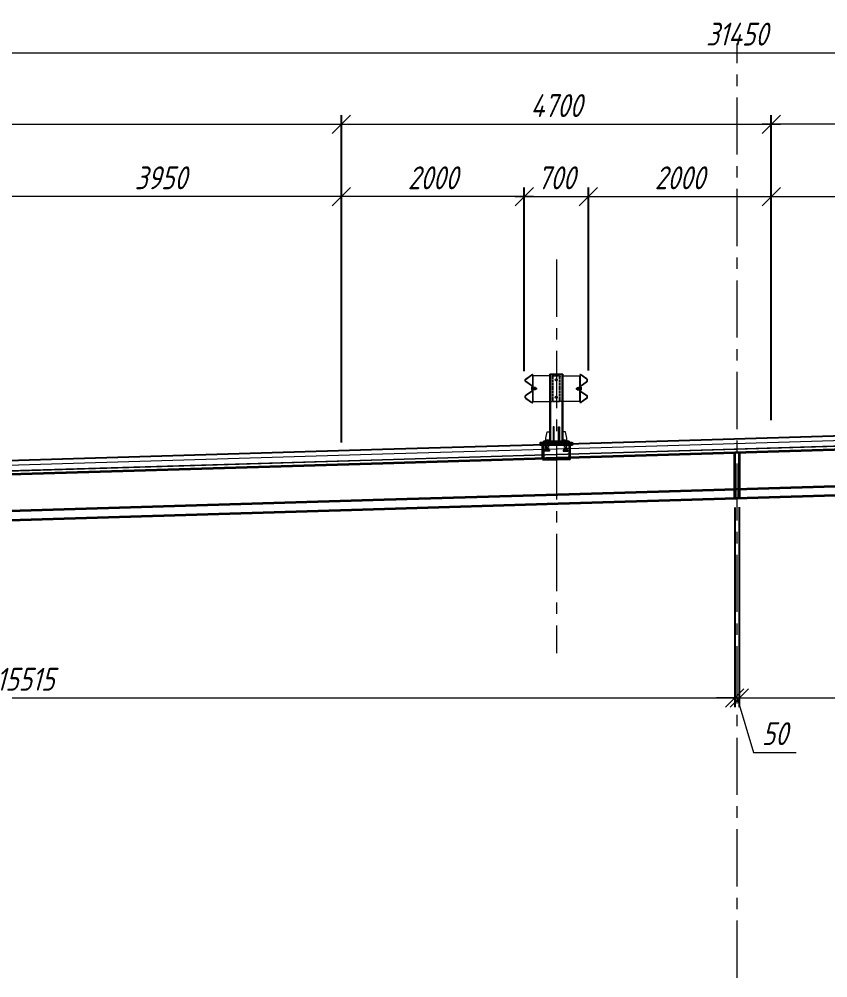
# Model space of a CAD drawing. Header units: millimetres. Extents: x 263685 to 14136308, y -2404013 to 2433772.
# Drawn here: x 6661998 to 6670840, y -197691 to -187210 of the extents above; entities that cross this region are included whole.
import ezdxf

# ---------------------------------------------------------------- set-up
doc = ezdxf.new("R2010")
doc.units = ezdxf.units.MM
for name, pattern in [('ACAD_ISO02W100', [15, 12, -3]), ('ACAD_ISO10W100', [18.5, 12, -3, 0.5, -3]), ('осевая', [2, 1.25, -0.25, 0.25, -0.25])]:
    doc.linetypes.add(name, pattern=pattern)
for name, color, linetype, lineweight in [('1-Бетон', 106, 'Continuous', 35), ('1-Тонкая', 5, 'Continuous', 20), ('ИС_Ось', 3, 'осевая', 18), ('ИС_Размер', 3, 'Continuous', 18)]:
    doc.layers.add(name, color=color, linetype=linetype, lineweight=lineweight)
doc.layers.add('Красный поперечник', color=1, linetype='Continuous')
doc.styles.add('0', font='isocpeur.ttf', dxfattribs={"width": 0.8, "oblique": 15})
doc.dimstyles.new('М100', dxfattribs={"dimscale": 100, "dimtxt": 2.5, "dimasz": 2, "dimexe": 1, "dimexo": 1, "dimgap": 0.8, "dimtad": 1, "dimdec": 0, "dimzin": 0, "dimdsep": 46, "dimtxsty": '0', "dimblk": 'OBLIQUE', "dimcen": 0.09, "dimdle": 1, "dimclrd": 256, "dimclre": 256, "dimclrt": 256, "dimadec": 4, "dimazin": 0, "dimtfac": 1, "dimtdec": 0, "dimtmove": 1, "dimatfit": 2, "dimfxl": 1, "dimtolj": 1, "dimtzin": 0, "dimlwd": -1, "dimarcsym": 0})

# ---------------------------------------------------------------- blocks, each defined once
blk = doc.blocks.new('_OBLIQUE')
at = {"color": 0, "linetype": 'ByBlock', "lineweight": -2}
blk.add_line((0.5, 0.5), (-0.5, -0.5), dxfattribs=at)
blk = doc.blocks.new('*D647')
at = {"layer": 'Defpoints', "color": 0, "linetype": 'Continuous', "transparency": 16777216}
for p in [(6670221, -188360), (6670221, -191696), (6665521, -191937)]:
    blk.add_point(p, dxfattribs=at)
at = {"layer": 'ИС_Размер', "lineweight": -2, "transparency": 16777216}
for p, q in [((6665521, -191837), (6665521, -188260)), ((6670221, -191596), (6670221, -188260))]:
    blk.add_line(p, q, dxfattribs=at)
at = {"layer": 'ИС_Размер', "transparency": 16777216}
blk.add_line((6665421, -188360), (6670321, -188360), dxfattribs=at)
at = {"layer": 'ИС_Размер', "linetype": 'Continuous', "transparency": 16777216, "xscale": 200, "yscale": 200, "zscale": 200, "rotation": 180}
blk.add_blockref('_OBLIQUE', (6665521, -188360), dxfattribs=at)
at = {"layer": 'ИС_Размер', "linetype": 'Continuous', "transparency": 16777216, "xscale": 200, "yscale": 200, "zscale": 200}
blk.add_blockref('_OBLIQUE', (6670221, -188360), dxfattribs=at)
at = {"layer": 'ИС_Размер', "linetype": 'Continuous', "transparency": 16777216, "insert": (6667871, -188155), "char_height": 250, "attachment_point": 5, "style": '0'}
blk.add_mtext('\\A1;4700', dxfattribs=at)
blk = doc.blocks.new('*D648')
at = {"layer": 'Defpoints', "color": 0, "transparency": 16777216}
for p in [(6670221, -189150), (6668222, -191153), (6670221, -191696)]:
    blk.add_point(p, dxfattribs=at)
at = {"layer": 'ИС_Размер', "lineweight": -2, "transparency": 16777216}
for p, q in [((6668222, -191053), (6668222, -189050)), ((6670221, -191596), (6670221, -189050))]:
    blk.add_line(p, q, dxfattribs=at)
at = {"layer": 'ИС_Размер', "transparency": 16777216}
blk.add_line((6668122, -189150), (6670321, -189150), dxfattribs=at)
at = {"layer": 'ИС_Размер', "transparency": 16777216, "xscale": 200, "yscale": 200, "zscale": 200, "rotation": 180}
blk.add_blockref('_OBLIQUE', (6668222, -189150), dxfattribs=at)
at = {"layer": 'ИС_Размер', "transparency": 16777216, "xscale": 200, "yscale": 200, "zscale": 200}
blk.add_blockref('_OBLIQUE', (6670221, -189150), dxfattribs=at)
at = {"layer": 'ИС_Размер', "transparency": 16777216, "insert": (6669221, -188945), "char_height": 250, "attachment_point": 5, "style": '0'}
blk.add_mtext('\\A1;2000', dxfattribs=at)
blk = doc.blocks.new('*D649')
at = {"layer": 'Defpoints', "color": 0, "linetype": 'Continuous', "transparency": 16777216}
for p in [(6674171, -189150), (6674171, -191590), (6670221, -191696)]:
    blk.add_point(p, dxfattribs=at)
at = {"layer": 'ИС_Размер', "lineweight": -2, "transparency": 16777216}
for p, q in [((6670221, -191596), (6670221, -189050)), ((6674171, -191490), (6674171, -189050))]:
    blk.add_line(p, q, dxfattribs=at)
at = {"layer": 'ИС_Размер', "transparency": 16777216}
blk.add_line((6670121, -189150), (6674271, -189150), dxfattribs=at)
at = {"layer": 'ИС_Размер', "linetype": 'Continuous', "transparency": 16777216, "xscale": 200, "yscale": 200, "zscale": 200, "rotation": 180}
blk.add_blockref('_OBLIQUE', (6670221, -189150), dxfattribs=at)
at = {"layer": 'ИС_Размер', "linetype": 'Continuous', "transparency": 16777216, "xscale": 200, "yscale": 200, "zscale": 200}
blk.add_blockref('_OBLIQUE', (6674171, -189150), dxfattribs=at)
at = {"layer": 'ИС_Размер', "linetype": 'Continuous', "transparency": 16777216, "insert": (6672196, -188945), "char_height": 250, "attachment_point": 5, "style": '0'}
blk.add_mtext('\\A1;3950', dxfattribs=at)
blk = doc.blocks.new('*D598')
at = {"layer": 'Defpoints', "color": 0, "linetype": 'Continuous', "transparency": 16777216}
for p in [(6685571, -187579), (6654122, -191203), (6685571, -191304)]:
    blk.add_point(p, dxfattribs=at)
at = {"layer": 'ИС_Размер', "lineweight": -2, "transparency": 16777216}
for p, q in [((6654122, -191103), (6654122, -187479)), ((6685571, -191204), (6685571, -187479))]:
    blk.add_line(p, q, dxfattribs=at)
at = {"layer": 'ИС_Размер', "transparency": 16777216}
blk.add_line((6654022, -187579), (6685671, -187579), dxfattribs=at)
at = {"layer": 'ИС_Размер', "linetype": 'Continuous', "transparency": 16777216, "xscale": 200, "yscale": 200, "zscale": 200, "rotation": 180}
blk.add_blockref('_OBLIQUE', (6654122, -187579), dxfattribs=at)
at = {"layer": 'ИС_Размер', "linetype": 'Continuous', "transparency": 16777216, "xscale": 200, "yscale": 200, "zscale": 200}
blk.add_blockref('_OBLIQUE', (6685571, -187579), dxfattribs=at)
at = {"layer": 'ИС_Размер', "linetype": 'Continuous', "transparency": 16777216, "insert": (6669846, -187374), "char_height": 250, "attachment_point": 5, "style": '0'}
blk.add_mtext('\\A1;31450', dxfattribs=at)
blk = doc.blocks.new('*D599')
at = {"layer": 'Defpoints', "color": 0, "linetype": 'Continuous', "transparency": 16777216}
for p in [(6670221, -188360), (6684071, -190707), (6670221, -191696)]:
    blk.add_point(p, dxfattribs=at)
at = {"layer": 'ИС_Размер', "lineweight": -2, "transparency": 16777216}
for p, q in [((6670221, -191596), (6670221, -188260)), ((6684071, -190607), (6684071, -188260))]:
    blk.add_line(p, q, dxfattribs=at)
at = {"layer": 'ИС_Размер', "transparency": 16777216}
blk.add_line((6684171, -188360), (6670121, -188360), dxfattribs=at)
at = {"layer": 'ИС_Размер', "linetype": 'Continuous', "transparency": 16777216, "xscale": 200, "yscale": 200, "zscale": 200, "rotation": 180}
blk.add_blockref('_OBLIQUE', (6670221, -188360), dxfattribs=at)
at = {"layer": 'ИС_Размер', "linetype": 'Continuous', "transparency": 16777216, "xscale": 200, "yscale": 200, "zscale": 200}
blk.add_blockref('_OBLIQUE', (6684071, -188360), dxfattribs=at)
at = {"layer": 'ИС_Размер', "linetype": 'Continuous', "transparency": 16777216, "insert": (6677146, -188155), "char_height": 250, "attachment_point": 5, "style": '0'}
blk.add_mtext('\\A1;13850', dxfattribs=at)
blk = doc.blocks.new('*D600')
at = {"layer": 'Defpoints', "color": 0, "transparency": 16777216}
for p in [(6668222, -189150), (6667521, -191159), (6668222, -191153)]:
    blk.add_point(p, dxfattribs=at)
at = {"layer": 'ИС_Размер', "lineweight": -2, "transparency": 16777216}
for p, q in [((6667521, -191059), (6667521, -189050)), ((6668222, -191053), (6668222, -189050))]:
    blk.add_line(p, q, dxfattribs=at)
at = {"layer": 'ИС_Размер', "transparency": 16777216}
blk.add_line((6667421, -189150), (6668322, -189150), dxfattribs=at)
at = {"layer": 'ИС_Размер', "transparency": 16777216, "xscale": 200, "yscale": 200, "zscale": 200, "rotation": 180}
blk.add_blockref('_OBLIQUE', (6667521, -189150), dxfattribs=at)
at = {"layer": 'ИС_Размер', "transparency": 16777216, "xscale": 200, "yscale": 200, "zscale": 200}
blk.add_blockref('_OBLIQUE', (6668222, -189150), dxfattribs=at)
at = {"layer": 'ИС_Размер', "transparency": 16777216, "insert": (6667871, -188945), "char_height": 250, "attachment_point": 5, "style": '0'}
blk.add_mtext('\\A1;700', dxfattribs=at)
blk = doc.blocks.new('*D601')
at = {"layer": 'Defpoints', "color": 0, "transparency": 16777216}
for p in [(6665521, -189150), (6667521, -191159), (6665521, -191937)]:
    blk.add_point(p, dxfattribs=at)
at = {"layer": 'ИС_Размер', "lineweight": -2, "transparency": 16777216}
for p, q in [((6665521, -191837), (6665521, -189050)), ((6667521, -191059), (6667521, -189050))]:
    blk.add_line(p, q, dxfattribs=at)
at = {"layer": 'ИС_Размер', "transparency": 16777216}
blk.add_line((6667621, -189150), (6665421, -189150), dxfattribs=at)
at = {"layer": 'ИС_Размер', "transparency": 16777216, "xscale": 200, "yscale": 200, "zscale": 200, "rotation": 180}
blk.add_blockref('_OBLIQUE', (6665521, -189150), dxfattribs=at)
at = {"layer": 'ИС_Размер', "transparency": 16777216, "xscale": 200, "yscale": 200, "zscale": 200}
blk.add_blockref('_OBLIQUE', (6667521, -189150), dxfattribs=at)
at = {"layer": 'ИС_Размер', "transparency": 16777216, "insert": (6666521, -188945), "char_height": 250, "attachment_point": 5, "style": '0'}
blk.add_mtext('\\A1;2000', dxfattribs=at)
blk = doc.blocks.new('*D602')
at = {"layer": 'Defpoints', "color": 0, "linetype": 'Continuous', "transparency": 16777216}
for p in [(6661571, -189150), (6665521, -191937), (6661571, -192063)]:
    blk.add_point(p, dxfattribs=at)
at = {"layer": 'ИС_Размер', "lineweight": -2, "transparency": 16777216}
for p, q in [((6661571, -191963), (6661571, -189050)), ((6665521, -191837), (6665521, -189050))]:
    blk.add_line(p, q, dxfattribs=at)
at = {"layer": 'ИС_Размер', "transparency": 16777216}
blk.add_line((6665621, -189150), (6661471, -189150), dxfattribs=at)
at = {"layer": 'ИС_Размер', "linetype": 'Continuous', "transparency": 16777216, "xscale": 200, "yscale": 200, "zscale": 200, "rotation": 180}
blk.add_blockref('_OBLIQUE', (6661571, -189150), dxfattribs=at)
at = {"layer": 'ИС_Размер', "linetype": 'Continuous', "transparency": 16777216, "xscale": 200, "yscale": 200, "zscale": 200}
blk.add_blockref('_OBLIQUE', (6665521, -189150), dxfattribs=at)
at = {"layer": 'ИС_Размер', "linetype": 'Continuous', "transparency": 16777216, "insert": (6663546, -188945), "char_height": 250, "attachment_point": 5, "style": '0'}
blk.add_mtext('\\A1;3950', dxfattribs=at)
blk = doc.blocks.new('*D608')
at = {"layer": 'Defpoints', "color": 0, "linetype": 'Continuous', "transparency": 16777216}
for p in [(6665521, -188360), (6655621, -191629), (6665521, -191937)]:
    blk.add_point(p, dxfattribs=at)
at = {"layer": 'ИС_Размер', "lineweight": -2, "transparency": 16777216}
for p, q in [((6655621, -191529), (6655621, -188260)), ((6665521, -191837), (6665521, -188260))]:
    blk.add_line(p, q, dxfattribs=at)
at = {"layer": 'ИС_Размер', "transparency": 16777216}
blk.add_line((6655521, -188360), (6665621, -188360), dxfattribs=at)
at = {"layer": 'ИС_Размер', "linetype": 'Continuous', "transparency": 16777216, "xscale": 200, "yscale": 200, "zscale": 200, "rotation": 180}
blk.add_blockref('_OBLIQUE', (6655621, -188360), dxfattribs=at)
at = {"layer": 'ИС_Размер', "linetype": 'Continuous', "transparency": 16777216, "xscale": 200, "yscale": 200, "zscale": 200}
blk.add_blockref('_OBLIQUE', (6665521, -188360), dxfattribs=at)
at = {"layer": 'ИС_Размер', "linetype": 'Continuous', "transparency": 16777216, "insert": (6660571, -188155), "char_height": 250, "attachment_point": 5, "style": '0'}
blk.add_mtext('\\A1;9900', dxfattribs=at)
blk = doc.blocks.new('Барьерка1')
at = {"lineweight": 15}
for p, q in [((1026, 1457), (1026, 727)), ((1034, 1457), (1034, 727)), ((1159, 727), (1159, 1457)), ((1166, 727), (1166, 1457)), ((1166, 1441), (1356, 1441)), ((1352, 1441), (1352, 1160)), ((1356, 1457), (1355, 1453)), ((1355, 1453), (1361, 1451)), ((1356, 1457), (1362, 1455)), ((1356, 1441), (1356, 1160)), ((1428, 1405), (1367, 1449)), ((1367, 1335), (1428, 1377)), ((1430, 1408), (1370, 1452)), ((1370, 1331), (1430, 1374)), ((1360, 1316), (1360, 1285)), ((1367, 1266), (1428, 1224)), ((1370, 1270), (1430, 1227)), ((1356, 1160), (1166, 1160)), ((1428, 1196), (1367, 1152)), ((1430, 1193), (1370, 1149)), ((1361, 1150), (1355, 1148)), ((1356, 1144), (1355, 1148)), ((1362, 1146), (1356, 1144)), ((980, 727), (980, 737)), ((1012, 737), (980, 737)), ((980, 727), (980, 737)), ((1006, 737), (980, 737)), ((989, 727), (989, 737)), ((989, 727), (989, 737)), ((989, 727), (989, 737)), ((989, 727), (989, 737)), ((1003, 727), (1003, 737)), ((1003, 727), (1003, 737)), ((1003, 727), (1003, 737)), ((1003, 727), (1003, 737)), ((1003, 727), (1003, 737)), ((1003, 727), (1003, 737)), ((1003, 727), (1003, 737)), ((1003, 727), (1003, 737)), ((1003, 727), (1003, 737)), ((1003, 727), (1003, 737)), ((1010, 737), (1006, 737)), ((1012, 729), (1012, 737)), ((1012, 727), (1012, 735)), ((1012, 727), (1012, 735)), ((1012, 729), (1012, 735)), ((1012, 727), (1012, 735)), ((1012, 727), (1012, 735)), ((1180, 729), (1180, 737)), ((1180, 737), (1212, 737)), ((1180, 727), (1180, 735)), ((1180, 727), (1180, 735)), ((1180, 729), (1180, 735)), ((1180, 727), (1180, 735)), ((1180, 727), (1180, 735)), ((1182, 737), (1186, 737)), ((1186, 737), (1212, 737)), ((1189, 727), (1189, 737)), ((1189, 727), (1189, 737)), ((1189, 727), (1189, 737)), ((1189, 727), (1189, 737)), ((1189, 727), (1189, 737)), ((1189, 727), (1189, 737)), ((1189, 727), (1189, 737)), ((1189, 727), (1189, 737)), ((1189, 727), (1189, 737)), ((1189, 727), (1189, 737)), ((1203, 727), (1203, 737)), ((1203, 727), (1203, 737)), ((1203, 727), (1203, 737)), ((1203, 727), (1203, 737)), ((1212, 727), (1212, 737)), ((1212, 727), (1212, 737)), ((996, 727), (980, 727)), ((1012, 727), (980, 727)), ((1180, 727), (1212, 727)), ((1196, 727), (1212, 727))]:
    blk.add_line(p, q, dxfattribs=at)
at = {"color": 3, "linetype": 'ACAD_ISO02W100', "lineweight": 15, "ltscale": 2}
for p, q in [((1063, 1441), (1166, 1441)), ((1063, 1160), (1063, 1441)), ((1138, 1160), (1138, 1441)), ((1166, 1160), (1063, 1160)), ((983, 707), (983, 687)), ((984, 687), (984, 627)), ((985, 707), (985, 687)), ((1007, 707), (1007, 687)), ((1008, 687), (1008, 627)), ((1009, 707), (1009, 687)), ((1183, 707), (1183, 687)), ((1184, 687), (1184, 627)), ((1185, 707), (1185, 687)), ((1207, 707), (1207, 687)), ((1208, 687), (1208, 627)), ((1209, 707), (1209, 687))]:
    blk.add_line(p, q, dxfattribs=at)
at = {"color": 7, "lineweight": 15}
for p, q in [((1313, 1306), (1313, 1295)), ((1313, 1306), (1325, 1306)), ((1313, 1295), (1325, 1295)), ((1325, 1311), (1325, 1290)), ((1326, 1313), (1333, 1313)), ((1326, 1288), (1333, 1288)), ((1334, 1311), (1334, 1290)), ((1334, 1311), (1334, 1290)), ((1335, 1313), (1350, 1313)), ((1335, 1313), (1340, 1313)), ((1335, 1288), (1350, 1288)), ((1335, 1288), (1340, 1288)), ((1339, 1306), (1350, 1306)), ((1339, 1295), (1350, 1295))]:
    blk.add_line(p, q, dxfattribs=at)
at = {"lineweight": 15, "ltscale": 5}
for p, q in [((1350, 1279), (1350, 1322)), ((1350, 1322), (1352, 1322)), ((1352, 1279), (1350, 1279)), ((1352, 1322), (1352, 1279))]:
    blk.add_line(p, q, dxfattribs=at)
at = {"linetype": 'Continuous'}
for p, q in [((946, 527), (946, 687)), ((956, 687), (956, 527)), ((1237, 687), (1237, 527)), ((1246, 527), (1246, 687)), ((946, 527), (1096, 527)), ((1246, 527), (1096, 527))]:
    blk.add_line(p, q, dxfattribs=at)
at = {"linetype": 'ACAD_ISO10W100', "ltscale": 2.5}
for p, q in [((996, 713), (996, 615)), ((1196, 713), (1196, 615))]:
    blk.add_line(p, q, dxfattribs=at)
at = {"lineweight": 15}
for points in [[(1167, 1457), (1026, 1457)], [(982, 727), (982, 757), (997, 827), (1027, 827)], [(1212, 727), (1212, 757), (1197, 827), (1167, 827)]]:
    blk.add_lwpolyline(points, dxfattribs=at)
at = {"color": 7, "lineweight": 15}
blk.add_lwpolyline([(1360, 1316), (1364, 1316, -0.414214), (1370, 1310), (1370, 1303), (1366, 1303), (1366, 1298), (1370, 1298), (1370, 1291, -0.414214), (1364, 1285), (1360, 1285), (1360, 1316)], format="xyb", dxfattribs=at)
at = {"lineweight": 15}
for points in [[(1071, 883), (1061, 883), (1061, 727), (1071, 727)], [(1121, 883), (1131, 883), (1131, 727), (1121, 727)], [(1236, 707), (956, 707), (956, 727), (1236, 727)]]:
    blk.add_lwpolyline(points, close=True, dxfattribs=at)
at = {"linetype": 'Continuous'}
for points in [[(1096, 707), (921, 707), (921, 687), (1096, 687)], [(1096, 707), (1271, 707), (1271, 687), (1096, 687)]]:
    blk.add_lwpolyline(points, dxfattribs=at)
blk.add_lwpolyline([(921, 687), (1271, 687), (1271, 707), (921, 707)], close=True, dxfattribs=at)
at = {"color": 3, "linetype": 'ACAD_ISO02W100', "lineweight": 15, "ltscale": 2}
for points in [[(982, 687), (1010, 687), (1010, 627), (982, 627)], [(1210, 687), (1182, 687), (1182, 627), (1210, 627)], [(971, 627), (1021, 627), (1021, 617), (971, 617)], [(1221, 627), (1171, 627), (1171, 617), (1221, 617)]]:
    blk.add_lwpolyline(points, close=True, dxfattribs=at)
at = {"lineweight": 15}
for centre in [(1096, 1396), (1096, 1205)]:
    blk.add_circle(centre, 10.9, dxfattribs=at)
for centre, radius, start, end in [((1358, 1436), 16, 53.8126, 78.6901), ((1358, 1436), 20, 53.8126, 78.6901), ((1419, 1391), 16, 302.4532, 57.5468), ((1419, 1391), 20, 302.4532, 57.5468), ((1380, 1315), 24, 122.4532, 180), ((1380, 1315), 20, 122.4532, 180), ((1358, 1165), 16, 281.3099, 306.1874), ((1358, 1165), 20, 281.3099, 306.1874), ((982, 735), 2, 90, 180), ((987, 735), 2, 0, 90), ((991, 735), 2, 90, 180), ((1001, 735), 2, 0, 90), ((1005, 735), 2, 90, 180), ((1010, 735), 2, 359.9996, 90), ((1182, 735), 2, 90, 180.0004), ((1187, 735), 2, 0, 90), ((1191, 735), 2, 90, 180), ((1201, 735), 2, 0, 90), ((1205, 735), 2, 90, 180), ((1210, 735), 2, 0, 90), ((982, 729), 2, 180, 270), ((987, 729), 2, 270, 0), ((991, 729), 2, 180, 270), ((1001, 729), 2, 270, 0), ((1005, 729), 2, 180, 270), ((1010, 729), 2, 270, 0), ((1182, 729), 2, 180, 270), ((1187, 729), 2, 270, 0), ((1191, 729), 2, 180, 270), ((1201, 729), 2, 270, 0), ((1205, 729), 2, 180, 270), ((1210, 729), 2, 270, 0)]:
    blk.add_arc(centre, radius, start, end, dxfattribs=at)
at = {"lineweight": 15, "ltscale": 0.2}
for centre, radius, start, end in [((1380, 1286), 24, 180, 237.5468), ((1380, 1286), 20, 180, 237.5468), ((1419, 1210), 16, 302.4532, 57.5468), ((1419, 1210), 20, 302.4532, 57.5468)]:
    blk.add_arc(centre, radius, start, end, dxfattribs=at)
at = {"color": 7, "lineweight": 15}
for centre, major_axis, start_param, end_param in [((1329, 1310), (3.23, 3.23), 1.691386, 2.356194), ((1329, 1311), (-3.23, 3.23), 0.785398, 2.356194), ((1329, 1301), (3.23, 3.23), 0.785398, 2.356194), ((1329, 1300), (-3.23, 3.23), 0.785398, 2.356194), ((1329, 1290), (3.23, 3.23), 0.785398, 2.356194), ((1329, 1290), (-3.23, 3.23), 0.785398, 1.450207), ((1329, 1311), (3.23, 3.23), 3.926991, 5.497787), ((1329, 1301), (-3.23, 3.23), 3.926991, 5.497787), ((1329, 1300), (3.23, 3.23), 3.926991, 5.497787), ((1329, 1290), (-3.23, 3.23), 3.926991, 5.497787), ((1329, 1310), (-3.23, 3.23), 3.926991, 4.5918), ((1329, 1290), (3.23, 3.23), 4.832978, 5.497787), ((1339, 1310), (3.23, 3.23), 1.691386, 2.356194), ((1339, 1311), (3.23, 3.23), 2.356194, 3.926991), ((1339, 1301), (-3.23, 3.23), -0.785398, 0.785398), ((1339, 1300), (3.23, 3.23), 2.356194, 3.926991), ((1339, 1290), (-3.23, 3.23), -0.785398, 0.785398), ((1339, 1290), (-3.23, 3.23), 0.785398, 1.450207)]:
    blk.add_ellipse(centre, major_axis=major_axis, ratio=1, start_param=start_param, end_param=end_param, dxfattribs=at)
blk = doc.blocks.new('*D752')
at = {"layer": 'Defpoints', "color": 0, "linetype": 'Continuous', "transparency": 16777216}
for p in [(6669822, -192448), (6654307, -192834), (6669822, -194632)]:
    blk.add_point(p, dxfattribs=at)
at = {"layer": 'ИС_Размер', "lineweight": -2, "transparency": 16777216}
for p, q in [((6669822, -192548), (6669822, -194732)), ((6654307, -192934), (6654307, -194732))]:
    blk.add_line(p, q, dxfattribs=at)
at = {"layer": 'ИС_Размер', "transparency": 16777216}
blk.add_line((6654207, -194632), (6669922, -194632), dxfattribs=at)
at = {"layer": 'ИС_Размер', "linetype": 'Continuous', "transparency": 16777216, "xscale": 200, "yscale": 200, "zscale": 200, "rotation": 180}
blk.add_blockref('_OBLIQUE', (6654307, -194632), dxfattribs=at)
at = {"layer": 'ИС_Размер', "linetype": 'Continuous', "transparency": 16777216, "xscale": 200, "yscale": 200, "zscale": 200}
blk.add_blockref('_OBLIQUE', (6669822, -194632), dxfattribs=at)
at = {"layer": 'ИС_Размер', "linetype": 'Continuous', "transparency": 16777216, "insert": (6662065, -194427), "char_height": 250, "attachment_point": 5, "style": '0'}
blk.add_mtext('\\A1;15515', dxfattribs=at)
blk = doc.blocks.new('*D753')
at = {"layer": 'Defpoints', "color": 0, "linetype": 'Continuous', "transparency": 16777216}
for p in [(6669822, -192448), (6669872, -192447), (6669872, -194632)]:
    blk.add_point(p, dxfattribs=at)
at = {"layer": 'ИС_Размер', "lineweight": -2, "transparency": 16777216}
for p, q in [((6669822, -192548), (6669822, -194732)), ((6669872, -192547), (6669872, -194732))]:
    blk.add_line(p, q, dxfattribs=at)
at = {"layer": 'ИС_Размер', "transparency": 16777216}
for p, q in [((6669822, -194632), (6669622, -194632)), ((6669822, -194632), (6669872, -194632)), ((6669822, -194632), (6669872, -194632)), ((6669847, -194632), (6670026, -195227)), ((6669872, -194632), (6670072, -194632)), ((6670026, -195227), (6670493, -195227))]:
    blk.add_line(p, q, dxfattribs=at)
at = {"layer": 'ИС_Размер', "linetype": 'Continuous', "transparency": 16777216, "xscale": 200, "yscale": 200, "zscale": 200}
blk.add_blockref('_OBLIQUE', (6669822, -194632), dxfattribs=at)
at = {"layer": 'ИС_Размер', "linetype": 'Continuous', "transparency": 16777216, "xscale": 200, "yscale": 200, "zscale": 200, "rotation": 180}
blk.add_blockref('_OBLIQUE', (6669872, -194632), dxfattribs=at)
at = {"layer": 'ИС_Размер', "linetype": 'Continuous', "transparency": 16777216, "insert": (6670259, -195022), "char_height": 250, "attachment_point": 5, "style": '0'}
blk.add_mtext('\\A1;50', dxfattribs=at)
blk = doc.blocks.new('*D754')
at = {"layer": 'Defpoints', "color": 0, "linetype": 'Continuous', "transparency": 16777216}
for p in [(6685387, -191881), (6669872, -192447), (6685387, -194632)]:
    blk.add_point(p, dxfattribs=at)
at = {"layer": 'ИС_Размер', "lineweight": -2, "transparency": 16777216}
for p, q in [((6685387, -191981), (6685387, -194732)), ((6669872, -192547), (6669872, -194732))]:
    blk.add_line(p, q, dxfattribs=at)
at = {"layer": 'ИС_Размер', "transparency": 16777216}
blk.add_line((6669772, -194632), (6685487, -194632), dxfattribs=at)
at = {"layer": 'ИС_Размер', "linetype": 'Continuous', "transparency": 16777216, "xscale": 200, "yscale": 200, "zscale": 200, "rotation": 180}
blk.add_blockref('_OBLIQUE', (6669872, -194632), dxfattribs=at)
at = {"layer": 'ИС_Размер', "linetype": 'Continuous', "transparency": 16777216, "xscale": 200, "yscale": 200, "zscale": 200}
blk.add_blockref('_OBLIQUE', (6685387, -194632), dxfattribs=at)
at = {"layer": 'ИС_Размер', "linetype": 'Continuous', "transparency": 16777216, "insert": (6677630, -194427), "char_height": 250, "attachment_point": 5, "style": '0'}
blk.add_mtext('\\A1;15515', dxfattribs=at)

msp = doc.modelspace()

# ---------------------------------------------------------------- linework, layer by layer
at = {"layer": '1-Бетон'}
for points in [[(6654297.3736, -192433.9573), (6656326.8478, -192352.7784), (6657076.0991, -192330.3008), (6661026.0991, -192211.8008), (6665976.0991, -192063.3008), (6667876.0991, -192006.3008), (6668976.0991, -191973.3008), (6673926.0991, -191824.8008), (6677876.0991, -191706.3008), (6681626.0991, -191593.8008), (6682376.0991, -191571.3008), (6685397.3736, -191480.6626)], [(6654297.3736, -192834.2772), (6656340.8391, -192752.5386), (6657088.0937, -192730.121), (6661038.0937, -192611.621), (6665988.0937, -192463.121), (6667888.0937, -192406.121), (6668988.0937, -192373.121), (6673938.0937, -192224.621), (6677888.0937, -192106.121), (6681638.0937, -191993.621), (6682388.0937, -191971.121), (6685397.3736, -191880.8426)], [(6654297.3736, -192934.3572), (6656344.3369, -192852.4786), (6657091.0923, -192830.076), (6661041.0923, -192711.576), (6665991.0923, -192563.076), (6667891.0923, -192506.076), (6668991.0923, -192473.076), (6673941.0923, -192324.576), (6677891.0923, -192206.076), (6681641.0923, -192093.576), (6682391.0923, -192071.076), (6685397.3736, -191980.8875)], [(6669822.3736, -192448.1375), (6669822.3736, -191947.9126)], [(6669872.3736, -192446.6375), (6669872.3736, -191946.4126)]]:
    msp.add_lwpolyline(points, dxfattribs=at)
at = {"layer": '1-Тонкая'}
for points in [[(6654297.3736, -192333.8374), (6656321.6011, -192252.8683), (6657071.6011, -192230.3683), (6661021.6011, -192111.8683), (6665971.6011, -191963.3683), (6667871.6011, -191906.3683), (6668971.6011, -191873.3683), (6673921.6011, -191724.8683), (6677871.6011, -191606.3683), (6681621.6011, -191493.8683), (6682371.6011, -191471.3683), (6685397.3736, -191380.5951)], [(6654297.3736, -192393.8374), (6656321.6011, -192312.8683), (6657071.6011, -192290.3683), (6661021.6011, -192171.8683), (6665971.6011, -192023.3683), (6667871.6011, -191966.3683), (6668971.6011, -191933.3683), (6673921.6011, -191784.8683), (6677871.6011, -191666.3683), (6681621.6011, -191553.8683), (6682371.6011, -191531.3683), (6685397.3736, -191440.5951)], [(6654297.3736, -192398.8374), (6656321.6011, -192317.8683), (6657071.6011, -192295.3683), (6661021.6011, -192176.8683), (6665971.6011, -192028.3683), (6667871.6011, -191971.3683), (6668971.6011, -191938.3683), (6673921.6011, -191789.8683), (6677871.6011, -191671.3683), (6681621.6011, -191558.8683), (6682371.6011, -191536.3683), (6685397.3736, -191445.5951)]]:
    msp.add_lwpolyline(points, dxfattribs=at)
at = {"layer": 'ИС_Ось', "ltscale": 500}
for points in [[(6669847.3736, -197691.4826), (6669847.3736, -187477.2758)], [(6667871.5989, -189838.3005), (6667871.5989, -194142.0774)]]:
    msp.add_lwpolyline(points, dxfattribs=at)
at = {"layer": 'Красный поперечник'}
msp.add_lwpolyline([(6654297.3736, -192283.8374), (6656321.6011, -192202.8683), (6657071.6011, -192180.3683), (6661021.6011, -192061.8683), (6665971.6011, -191913.3683), (6667871.6011, -191856.3683), (6668971.6011, -191823.3683), (6673921.6011, -191674.8683), (6677871.6011, -191556.3683), (6681621.6011, -191443.8683), (6682371.6011, -191421.3683), (6685397.3736, -191330.5951)], dxfattribs=at)

# ---------------------------------------------------------------- block references
at = {"xscale": -1}
msp.add_blockref('Барьерка1', (6668968.1331, -192549.78), dxfattribs=at)
msp.add_blockref('Барьерка1', (6666774.5109, -192549.78))

# ---------------------------------------------------------------- dimensions: what is measured, and where the dimension line sits
at = {"layer": 'ИС_Размер', "linetype": 'Continuous'}
for base, p1, p2, picture, middle in [((6685571.2584, -187579.4653), (6654121.5524, -191203.3572), (6685571.2584, -191304.3741), '*D598', (6669846.4054, -187374.4653)), ((6670221.1965, -188360.1119), (6665521.1965, -191936.6749), (6670221.1965, -191695.6318), '*D647', (6667871.1965, -188155.1119)), ((6670221.1965, -188360.1119), (6684071.1965, -190706.9057), (6670221.1965, -191695.6318), '*D599', (6677146.1965, -188155.1119)), ((6674171.1965, -189149.8482), (6670221.1965, -191695.6318), (6674171.1965, -191589.5747), '*D649', (6672196.1965, -188944.8482)), ((6669872.3736, -194631.8297), (6669822.3736, -192448.1375), (6669872.3736, -192446.6375), '*D753', (6670105.8736, -195021.8297))]:
    dim = msp.add_linear_dim(base=base, p1=p1, p2=p2, dimstyle='М100', dxfattribs=at)
    dim.commit()
    dim.dimension.update_dxf_attribs({"geometry": picture, "text_midpoint": middle})
for base, p1, p2, picture, middle in [((6665521.1965, -188360.1119), (6655621.1965, -191629.235), (6665521.1965, -191936.6749), '*D608', (6660571.1965, -188155.1119)), ((6661571.1965, -189149.8482), (6665521.1965, -191936.6749), (6661571.1965, -192063.3349), '*D602', (6663546.1965, -188944.8482))]:
    dim = msp.add_linear_dim(base=base, p1=p1, p2=p2, angle=180, dimstyle='М100', dxfattribs=at)
    dim.commit()
    dim.dimension.update_dxf_attribs({"geometry": picture, "text_midpoint": middle})
at = {"layer": 'ИС_Размер'}
dim = msp.add_linear_dim(base=(6665521.1965, -189149.8482), p1=(6667520.7941, -191158.5803), p2=(6665521.1965, -191936.6749), angle=180, dimstyle='М100', dxfattribs=at)
dim.commit()
dim.dimension.update_dxf_attribs({"geometry": '*D601', "text_midpoint": (6666520.9953, -188944.8482)})
dim = msp.add_linear_dim(base=(6668221.5989, -189149.8482), p1=(6667520.7941, -191158.5803), p2=(6668221.5989, -191152.6119), dimstyle='М100', override={"dimrnd": 10}, dxfattribs=at)
dim.commit()
dim.dimension.update_dxf_attribs({"geometry": '*D600', "text_midpoint": (6667871.1965, -188944.8482)})
dim = msp.add_linear_dim(base=(6670221.1965, -189149.8482), p1=(6668221.5989, -191152.6119), p2=(6670221.1965, -191695.6318), dimstyle='М100', dxfattribs=at)
dim.commit()
dim.dimension.update_dxf_attribs({"geometry": '*D648', "text_midpoint": (6669221.3977, -188944.8482)})
at = {"layer": 'ИС_Размер', "linetype": 'Continuous'}
for base, p1, p2, picture, middle in [((6685387.3736, -194631.8297), (6669872.3736, -192446.6375), (6685387.3736, -191881.1426), '*D754', (6677629.8736, -194426.8297)), ((6669822.3736, -194631.8297), (6654307.3736, -192833.8772), (6669822.3736, -192448.1375), '*D752', (6662064.8736, -194426.8297))]:
    dim = msp.add_linear_dim(base=base, p1=p1, p2=p2, dimstyle='М100', override={"dimrnd": 5}, dxfattribs=at)
    dim.commit()
    dim.dimension.update_dxf_attribs({"geometry": picture, "text_midpoint": middle})

doc.saveas('drawing.dxf')
